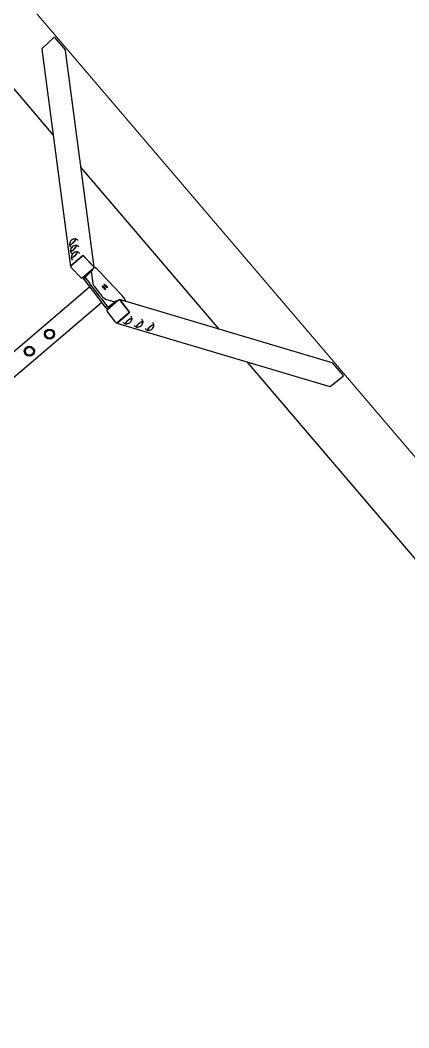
# Model space of a CAD drawing. Header units: millimetres. Extents: x 246416442 to 246896683, y 7418963194 to 7419503218.
# Drawn here: x 246852508 to 246853975, y 7419440760 to 7419444564 of the extents above; entities that cross this region are included whole.
import ezdxf
from ezdxf.lldxf.tags import DXFTag

# ---------------------------------------------------------------- set-up
doc = ezdxf.new("R2010")
doc.units = ezdxf.units.MM
doc.linetypes.add('DASHED2', pattern=[9.525, 6.35, -3.175])
doc.linetypes.add('HIDDEN', pattern=[9.525, 6.35, -3.175])
for name, color, linetype in [('L-EDGE-CONCRETE', 1, 'CONCRETE_EDGE_SHORT'), ('L-Hatch Boundary', 1, 'Continuous'), ('L-ST-SHADE-SAIL', 5, 'DASHED2'), ('L-X-E-PLAY', 9, 'Continuous'), ('L-X-E-PLAY (FallZone)', 252, 'HIDDEN')]:
    doc.layers.add(name, color=color, linetype=linetype)
doc.layers.add('L-SUB-SOIL DRAINAGE', color=170, linetype='SUBSOIL', lineweight=20)
doc.styles.get("Standard").update_dxf_attribs({"font": 'arial.ttf'})
doc.linetypes.add('CONCRETE_EDGE_SHORT', pattern='A,0.5,-0.2,["CE",Standard,S=0.1,R=0,X=-0.05,Y=-0.05],-0.2', length=0.9)
tags = doc.linetypes.add('SUBSOIL', pattern='A,12.7,-5.08,["SSD",Standard,S=2.54,R=0,X=-2.54,Y=-1.27],-6.35', length=24.13).pattern_tags.tags
tags[6] = DXFTag(74, 10)

# ---------------------------------------------------------------- blocks, each defined once
blk = doc.blocks.new('Bird Nest Swing - Moduplay')
at = {"layer": 'L-X-E-PLAY', "lineweight": 25}
for p, q in [((40.0828, 35.6613), (40.08, 35.7212)), ((40.083, 35.7243), (40.144, 35.7243)), ((40.8386, 35.2747), (40.1458, 35.7237)), ((41.6967, 35.7237), (40.994, 35.2683)), ((41.6985, 35.7243), (41.7596, 35.7243)), ((41.7625, 35.7212), (41.7598, 35.6613)), ((40.0843, 35.6588), (40.7784, 35.209)), ((41.0543, 35.2026), (41.7583, 35.6588)), ((40.7771, 35.2694), (40.7771, 35.2113)), ((40.837, 35.2752), (40.78, 35.2725)), ((40.7819, 35.2726), (40.8351, 35.2751)), ((40.7825, 35.2723), (40.8356, 35.2748)), ((40.8383, 35.274), (40.8378, 35.2744)), ((40.8399, 35.2723), (40.8399, 35.2724)), ((40.8404, 35.2701), (40.8404, 35.2159)), ((41.0527, 35.2661), (40.9957, 35.2688)), ((40.9976, 35.2687), (41.0507, 35.2662)), ((40.7771, 35.2133), (40.7771, 35.2675)), ((40.7776, 35.213), (40.7776, 35.2671)), ((40.8421, 35.2645), (40.8404, 35.2656)), ((40.8453, 35.2279), (40.8431, 35.2609)), ((40.8435, 35.2558), (40.8821, 35.2308)), ((40.9575, 35.2288), (40.9896, 35.2497)), ((40.99, 35.2548), (40.9877, 35.2218)), ((40.9922, 35.2592), (40.991, 35.2583)), ((40.9922, 35.2095), (40.9922, 35.2637)), ((40.9928, 35.266), (40.9928, 35.2658)), ((40.9949, 35.268), (40.9944, 35.2676)), ((40.9971, 35.2684), (41.0502, 35.2659)), ((41.055, 35.2607), (41.055, 35.2066)), ((41.0555, 35.2049), (41.0555, 35.263)), ((41.0555, 35.2611), (41.0555, 35.2069)), ((40.7792, 35.2093), (40.7797, 35.209)), ((40.78, 35.2085), (40.7807, 35.2085)), ((40.8356, 35.2107), (40.7825, 35.2083)), ((40.8453, 35.2279), (40.8404, 35.2277)), ((40.8404, 35.219), (40.8435, 35.217)), ((40.8472, 35.2242), (40.8417, 35.2184)), ((40.8506, 35.223), (40.8506, 35.2151)), ((40.8838, 32.7936), (40.8838, 35.2132)), ((40.9588, 35.2098), (40.9588, 32.7902)), ((40.9825, 35.2168), (40.9825, 35.2089)), ((40.9859, 35.2181), (40.9914, 35.2123)), ((40.9877, 35.2218), (40.9922, 35.2216)), ((40.9896, 35.2108), (40.9922, 35.2126)), ((41.0502, 35.2019), (40.9971, 35.2043)), ((41.052, 35.2021), (41.0527, 35.2021)), ((41.0529, 35.2026), (41.0534, 35.2029))]:
    blk.add_line(p, q, dxfattribs=at)
for centre, radius in [((40.9213, 34.9829), 0.019), ((40.9213, 34.9829), 0.0155), ((40.9213, 34.9829), 0.015), ((40.9213, 34.9829), 0.015), ((40.9213, 34.8829), 0.019), ((40.9213, 34.8829), 0.0155), ((40.9213, 34.8829), 0.015), ((40.9213, 34.8829), 0.015)]:
    blk.add_circle(centre, radius, dxfattribs=at)
for centre, radius, start, end in [((41.1394, 35.2837), 0.0244, 61.8641, 84.7689), ((40.7252, 35.2757), 0.0196, 134.2911, 231.0369), ((40.7158, 35.2868), 0.00554, 122.5149, 159.6904), ((40.7243, 35.27), 0.0244, 95.2302, 118.1382), ((40.746, 35.2623), 0.0196, 134.2911, 231.0369), ((40.7365, 35.2734), 0.00554, 122.5149, 159.6904), ((40.745, 35.2566), 0.0244, 95.2302, 118.1382), ((41.4596, 24.15), 11.1453, 92.42165, 93.11225), ((41.1032, 35.2602), 0.0244, 61.8641, 84.7689), ((41.1022, 35.266), 0.0196, 308.9631, 45.7089), ((41.1117, 35.277), 0.00555, 20.4118, 57.4308), ((41.1399, 35.2951), 0.0244, 269.9041, 292.8076), ((41.1469, 35.2775), 0.00553, 297.1414, 334.4207), ((41.1385, 35.2895), 0.0196, 308.9631, 45.7089), ((41.1479, 35.3005), 0.00555, 20.4118, 57.4308), ((40.7169, 35.2638), 0.00555, 205.7266, 242.7864), ((40.7238, 35.2814), 0.0244, 247.1835, 262.3233), ((40.7238, 35.2814), 0.0244, 262.3198, 270.0899), ((40.7376, 35.2504), 0.00555, 205.7266, 242.7864), ((40.7445, 35.2679), 0.0244, 247.1835, 262.3233), ((40.7445, 35.268), 0.0244, 262.3198, 270.0899), ((40.7667, 35.2489), 0.0196, 134.2911, 231.0369), ((40.7572, 35.26), 0.00554, 122.5149, 159.6904), ((40.7583, 35.237), 0.00555, 205.7266, 242.7864), ((40.7657, 35.2431), 0.0244, 95.2302, 118.1382), ((40.7652, 35.2545), 0.0244, 247.1835, 262.3233), ((40.8942, 35.2583), 0.0301, 246.2633, 271.4427), ((40.9191, 35.2561), 0.00623, 101.7221, 132.6905), ((40.9191, 35.247), 0.00623, 101.7221, 132.6905), ((40.9235, 35.2561), 0.00623, 47.3035, 78.3336), ((40.9235, 35.247), 0.00623, 47.3035, 78.3336), ((41.0669, 35.2367), 0.0244, 61.8641, 84.7689), ((41.066, 35.2425), 0.0196, 308.9631, 45.7089), ((41.0755, 35.2536), 0.00555, 20.4118, 57.4308), ((41.1037, 35.2716), 0.0244, 269.9041, 292.8076), ((41.1106, 35.2541), 0.00553, 297.1414, 334.4207), ((40.7652, 35.2546), 0.0244, 262.3198, 270.0899), ((40.851, 35.228), 0.0134, 217.8925, 226.1196), ((40.8512, 35.2285), 0.00589, 185.9698, 226.8579), ((41.132, 39.6352), 4.4133, 266.9216, 267.4423), ((40.9407, 35.2761), 0.0501, 263.538, 289.5595), ((40.9819, 35.2224), 0.00589, 313.1421, 354.0302), ((40.9821, 35.2219), 0.0134, 313.8804, 319.3303), ((41.0675, 35.2481), 0.0244, 269.9041, 292.8076), ((41.0744, 35.2306), 0.00553, 297.1414, 334.4207)]:
    blk.add_arc(centre, radius, start, end, dxfattribs=at)
for centre, major_axis, ratio, start_param, end_param in [((40.0831, 35.7212), (0.00265, -0.00172), 0.951251, 2.168844, 3.739641), ((40.1442, 35.7212), (-0.00265, 0.00172), 0.951251, 4.712389, 5.310437), ((41.6984, 35.7212), (0.00265, 0.00172), 0.951251, 0.972748, 1.570796), ((41.7594, 35.7212), (-0.00265, -0.00172), 0.951251, 2.543545, 4.114341), ((40.0859, 35.6613), (-0.00265, 0.00172), 0.951251, 0.598048, 1.570796), ((41.7567, 35.6613), (0.00265, 0.00172), 0.951251, 4.712389, 5.685137), ((40.7131, 35.2752), (-0.0007, 0.0155), 0.254887, 0, 0.487443), ((40.7131, 35.2752), (0.0007, -0.015), 0.254887, 0, 3.364348), ((40.7131, 35.2752), (-0.0007, 0.015), 0.254887, 0, 0.222756), ((40.7131, 35.2752), (-0.0007, 0.0155), 0.254887, 2.65415, 6.283185), ((40.7131, 35.2752), (-0.0007, 0.015), 0.254887, 2.918837, 6.283185), ((40.7338, 35.2617), (-0.0007, 0.0155), 0.254887, 0, 0.487443), ((40.7338, 35.2617), (0.0007, -0.015), 0.254887, 0, 3.364348), ((40.7338, 35.2617), (-0.0007, 0.015), 0.254887, 0, 0.222756), ((40.7338, 35.2617), (-0.0007, 0.0155), 0.254887, 2.65415, 6.283185), ((40.7338, 35.2617), (-0.0007, 0.015), 0.254887, 2.918837, 6.283185), ((40.7819, 35.2677), (-0.00272, -0.0042), 0.951251, 3.739641, 5.310437), ((40.78, 35.2696), (0.00163, 0.00252), 0.951251, 0.598048, 2.168844), ((40.7825, 35.2674), (-0.00272, -0.0042), 0.951251, 3.739641, 5.310437), ((40.8351, 35.2702), (-0.00272, -0.0042), 0.951251, 3.141593, 3.739641), ((40.8356, 35.2698), (-0.00272, -0.0042), 0.951251, 2.168844, 3.739641), ((40.837, 35.2722), (-0.00163, -0.00252), 0.951251, 2.168844, 3.739641), ((40.9957, 35.2658), (0.00163, -0.00252), 0.951251, 2.543545, 4.114341), ((40.9976, 35.2638), (0.00272, -0.0042), 0.951251, 2.543545, 3.141593), ((41.1144, 35.2654), (-0.0007, -0.0155), 0.254887, 2.65415, 6.283185), ((41.1144, 35.2654), (-0.0007, -0.015), 0.254887, 2.918837, 6.283185), ((41.1144, 35.2654), (0.0007, 0.015), 0.254887, 0, 3.364348), ((41.1144, 35.2654), (0.0007, 0.015), 0.254887, 6.06043, 6.283185), ((41.1506, 35.2889), (-0.0007, -0.0155), 0.254887, 2.65415, 6.283185), ((41.1506, 35.2889), (-0.0007, -0.015), 0.254887, 2.918837, 6.283185), ((41.1506, 35.2889), (0.0007, 0.015), 0.254887, 0, 3.364348), ((41.1506, 35.2889), (-0.0007, -0.0155), 0.254887, 0, 0.487443), ((41.1506, 35.2889), (-0.0007, -0.015), 0.254887, 0, 0.222756), ((41.1506, 35.2889), (0.0007, 0.015), 0.254887, 6.06043, 6.283185), ((40.7131, 35.2752), (0.0007, -0.015), 0.254887, 6.06043, 6.283185), ((40.7338, 35.2617), (0.0007, -0.015), 0.254887, 6.06043, 6.283185), ((40.7545, 35.2483), (-0.0007, 0.0155), 0.254887, 0, 0.487443), ((40.7545, 35.2483), (0.0007, -0.015), 0.254887, 0, 3.364348), ((40.7545, 35.2483), (-0.0007, 0.015), 0.254887, 0, 0.222756), ((40.7545, 35.2483), (-0.0007, 0.0155), 0.254887, 2.65415, 6.283185), ((40.7545, 35.2483), (-0.0007, 0.015), 0.254887, 2.918837, 6.283185), ((40.7545, 35.2483), (0.0007, -0.015), 0.254887, 6.06043, 6.283185), ((40.8421, 35.2605), (-0.00019, 0.004), 0.254887, 4.793629, 6.102626), ((40.991, 35.2544), (0.00019, 0.004), 0.254887, 0.180559, 1.489556), ((40.9971, 35.2634), (0.00272, -0.0042), 0.951251, 2.543545, 4.114341), ((41.0502, 35.261), (-0.00272, 0.0042), 0.951251, 4.114341, 5.685137), ((41.0507, 35.2613), (-0.00272, 0.0042), 0.951251, 4.114341, 5.685137), ((41.0527, 35.2632), (0.00163, -0.00252), 0.951251, 0.972748, 2.543545), ((41.0781, 35.2419), (-0.0007, -0.0155), 0.254887, 2.65415, 6.283185), ((41.0781, 35.2419), (-0.0007, -0.015), 0.254887, 2.918837, 6.283185), ((41.0781, 35.2419), (0.0007, 0.015), 0.254887, 0, 3.364348), ((41.0781, 35.2419), (0.0007, 0.015), 0.254887, 6.06043, 6.283185), ((41.1144, 35.2654), (-0.0007, -0.0155), 0.254887, 0, 0.487443), ((41.1144, 35.2654), (-0.0007, -0.015), 0.254887, 0, 0.222756), ((40.7819, 35.2135), (0.00272, 0.0042), 0.951251, 2.168844, 3.141593), ((40.78, 35.2115), (0.00163, 0.00252), 0.951251, 2.168844, 3.739641), ((40.7825, 35.2132), (0.00272, 0.0042), 0.951251, 2.168844, 3.739641), ((40.8356, 35.2157), (0.00272, 0.0042), 0.951251, 3.739641, 5.310437), ((40.837, 35.2141), (-0.00163, -0.00252), 0.951251, 0.772243, 1.884529), ((40.8506, 35.2279), (0.0071, 0.0109), 0.951251, 2.954243, 3.739641), ((40.8506, 35.2279), (0.00272, 0.0042), 0.951251, 2.954243, 3.739641), ((41.1488, 35.3704), (-0.9, 0), 0.173648, 1.233058, 1.384936), ((41.1488, 35.3625), (-0.9, 0), 0.173648, 1.233058, 1.384936), ((40.9825, 35.2217), (-0.00272, 0.0042), 0.951251, 2.543545, 3.328943), ((40.9825, 35.2217), (-0.0071, 0.0109), 0.951251, 2.543545, 3.328943), ((40.9971, 35.2093), (0.00272, -0.0042), 0.951251, 4.114341, 5.685137), ((40.9957, 35.2077), (-0.00163, 0.00252), 0.951251, 1.257063, 2.36935), ((41.0502, 35.2068), (-0.00272, 0.0042), 0.951251, 2.543545, 4.114341), ((41.0527, 35.2051), (-0.00163, 0.00252), 0.951251, 2.543545, 4.114341), ((41.0507, 35.2071), (-0.00272, 0.0042), 0.951251, 3.141593, 4.114341), ((41.0781, 35.2419), (-0.0007, -0.0155), 0.254887, 0, 0.487443), ((41.0781, 35.2419), (-0.0007, -0.015), 0.254887, 0, 0.222756)]:
    blk.add_ellipse(centre, major_axis=major_axis, ratio=ratio, start_param=start_param, end_param=end_param, dxfattribs=at)
for centre, major_axis in [((40.9213, 35.2617), (0.009, 0)), ((40.9213, 35.2527), (0.009, 0)), ((40.9213, 35.2617), (-0.00425, 0)), ((40.9213, 35.2527), (0.00425, 0))]:
    blk.add_ellipse(centre, major_axis=major_axis, ratio=0.173648, dxfattribs=at)
for points, knots in [([(40.8544, 35.2789), (40.8544, 35.2789), (40.8542, 35.2789), (40.8539, 35.2788), (40.8535, 35.2788), (40.8531, 35.2788), (40.8527, 35.2788), (40.8523, 35.2787), (40.852, 35.2787), (40.8516, 35.2787), (40.8512, 35.2786), (40.8509, 35.2786), (40.8505, 35.2786), (40.8502, 35.2785), (40.8498, 35.2785), (40.8495, 35.2784), (40.8491, 35.2784), (40.8488, 35.2784), (40.8485, 35.2783), (40.8481, 35.2783), (40.8478, 35.2782), (40.8475, 35.2782), (40.8472, 35.2781), (40.8469, 35.2781), (40.8466, 35.278), (40.8463, 35.2779), (40.846, 35.2779), (40.8457, 35.2778), (40.8454, 35.2778), (40.8451, 35.2777), (40.8449, 35.2776), (40.8446, 35.2776), (40.8443, 35.2775), (40.8441, 35.2774), (40.8438, 35.2773), (40.8435, 35.2772), (40.8433, 35.2771), (40.843, 35.277), (40.8427, 35.2769), (40.8425, 35.2768), (40.8423, 35.2767), (40.842, 35.2766), (40.8418, 35.2765), (40.8417, 35.2764), (40.8415, 35.2763), (40.8413, 35.2761), (40.8412, 35.276), (40.8411, 35.2759), (40.8409, 35.2758), (40.8408, 35.2757), (40.8407, 35.2756), (40.8406, 35.2754), (40.8405, 35.2753), (40.8404, 35.2751), (40.8403, 35.275), (40.8402, 35.2748), (40.8401, 35.2747), (40.84, 35.2745), (40.8399, 35.2743), (40.8399, 35.2742), (40.8398, 35.274), (40.8398, 35.2738), (40.8397, 35.2737), (40.8397, 35.2735), (40.8397, 35.2734), (40.8397, 35.2734)], [0, 0, 0, 0, 0.0090571, 0.0263102, 0.0435735, 0.0608508, 0.0781434, 0.0954529, 0.1127809, 0.1301291, 0.1474995, 0.1648942, 0.1823155, 0.1997659, 0.2172484, 0.2347659, 0.252322, 0.2699205, 0.2875659, 0.3052631, 0.3230176, 0.3408358, 0.3587248, 0.3766929, 0.3947497, 0.4129061, 0.4311749, 0.4495711, 0.4681124, 0.4868193, 0.5057166, 0.5248335, 0.5442046, 0.563871, 0.5838803, 0.6042859, 0.6251415, 0.6464882, 0.6683203, 0.6905189, 0.7126397, 0.7314295, 0.7489424, 0.765231, 0.7804284, 0.7946837, 0.8081364, 0.8209093, 0.8331076, 0.8448204, 0.8561234, 0.8683077, 0.8801056, 0.8915599, 0.9027292, 0.9136618, 0.9243967, 0.9349655, 0.945394, 0.955703, 0.9659099, 0.9760291, 0.9860731, 0.9960533, 1, 1, 1, 1]), ([(41.0127, 35.2804), (41.0127, 35.2804), (41.0126, 35.2805), (41.0126, 35.2806), (41.0125, 35.2808), (41.0125, 35.2809), (41.0124, 35.2811), (41.0123, 35.2812), (41.0122, 35.2814), (41.0122, 35.2815), (41.0121, 35.2816), (41.012, 35.2818), (41.0119, 35.2819), (41.0117, 35.282), (41.0116, 35.2822), (41.0115, 35.2823), (41.0114, 35.2824), (41.0112, 35.2825), (41.0111, 35.2826), (41.0109, 35.2827), (41.0108, 35.2828), (41.0106, 35.2829), (41.0104, 35.283), (41.0102, 35.2832), (41.0099, 35.2833), (41.0097, 35.2834), (41.0094, 35.2835), (41.0092, 35.2836), (41.0089, 35.2837), (41.0086, 35.2838), (41.0084, 35.2838), (41.0081, 35.2839), (41.0078, 35.284), (41.0075, 35.2841), (41.0072, 35.2841), (41.007, 35.2842), (41.0067, 35.2843), (41.0064, 35.2843), (41.0061, 35.2844), (41.0058, 35.2845), (41.0055, 35.2845), (41.0052, 35.2846), (41.0048, 35.2846), (41.0045, 35.2847), (41.0042, 35.2847), (41.0039, 35.2848), (41.0035, 35.2848), (41.0032, 35.2849), (41.0028, 35.2849), (41.0025, 35.2849), (41.0022, 35.285), (41.0018, 35.285), (41.0014, 35.2851), (41.0011, 35.2851), (41.0007, 35.2851), (41.0003, 35.2852), (41, 35.2852), (40.9996, 35.2852), (40.9992, 35.2852), (40.9988, 35.2853), (40.9984, 35.2853), (40.9981, 35.2853), (40.9977, 35.2853), (40.9973, 35.2853), (40.9969, 35.2854), (40.9965, 35.2854), (40.9961, 35.2854), (40.9957, 35.2854), (40.9953, 35.2854), (40.9949, 35.2854), (40.9945, 35.2854), (40.9941, 35.2854), (40.9937, 35.2854), (40.9933, 35.2854), (40.9929, 35.2854), (40.9925, 35.2854), (40.9921, 35.2854), (40.9917, 35.2854), (40.9913, 35.2854), (40.9909, 35.2854), (40.9905, 35.2854), (40.9901, 35.2854), (40.9897, 35.2854), (40.9893, 35.2854), (40.9889, 35.2854), (40.9887, 35.2854), (40.9886, 35.2854)], [0, 0, 0, 0, 0.000754, 0.007919, 0.015111, 0.022339, 0.029615, 0.036953, 0.044369, 0.05188, 0.059509, 0.067279, 0.07522, 0.083364, 0.091751, 0.100428, 0.109445, 0.118868, 0.128767, 0.139227, 0.150346, 0.162229, 0.174981, 0.18868, 0.203321, 0.218755, 0.234664, 0.250629, 0.266348, 0.281727, 0.296761, 0.31148, 0.325923, 0.340128, 0.35413, 0.367958, 0.381636, 0.395184, 0.408619, 0.421956, 0.435206, 0.448379, 0.461485, 0.474531, 0.487523, 0.500467, 0.513367, 0.526229, 0.539056, 0.551851, 0.564618, 0.577358, 0.590075, 0.60277, 0.615445, 0.628103, 0.640744, 0.65337, 0.665982, 0.678583, 0.691172, 0.703751, 0.71632, 0.728882, 0.741435, 0.753982, 0.766523, 0.779059, 0.791591, 0.804118, 0.816642, 0.829163, 0.841683, 0.8542, 0.866717, 0.879234, 0.89175, 0.904267, 0.916785, 0.929305, 0.941827, 0.954351, 0.966879, 0.979411, 0.991948, 1, 1, 1, 1])]:
    blk.add_open_spline(points, degree=3, knots=knots, dxfattribs=at)
at = {"layer": 'L-X-E-PLAY (FallZone)', "color": 252, "lineweight": 5}
blk.add_line((36.9213, 35.7317), (44.9213, 35.7317), dxfattribs=at)
at = {"layer": 'L-X-E-PLAY (FallZone)', "color": 252, "lineweight": 25}
for p, q in [((40.3576, 35.4817), (36.9213, 35.4817)), ((41.3232, 35.4817), (40.5193, 35.4817)), ((44.9213, 35.4817), (41.485, 35.4817))]:
    blk.add_line(p, q, dxfattribs=at)

msp = doc.modelspace()

# ---------------------------------------------------------------- linework, layer by layer
at = {"layer": 'L-EDGE-CONCRETE', "ltscale": 25, "flags": 128}
msp.add_lwpolyline([(246848611.4, 7419437764.3, 200, 200, -0.123633), (246848419.4, 7419434283.2, 200, 200, 0.388271), (246853799.3, 7419438442.8, 200, 200, -0.519902), (246847741.3, 7419445155.5, 200, 200, -0.236833), (246843497.8, 7419445010, 200, 200, -0.098065), (246843427.2, 7419442466.4, 200, 200, -0.135373), (246846549.7, 7419441107.2, 200, 200, -0.155485), (246848594, 7419437775.9, 0, 0, 0)], format="xyseb", dxfattribs=at)
at = {"layer": 'L-Hatch Boundary', "ltscale": 0.1}
for centre, radius, start, end in [((246853113, 7419444147.8), 5302.7, 358.688, 124.3182), ((246853119.2, 7419443907.2), 5506.5, 166.7974, 308.2764)]:
    msp.add_arc(centre, radius, start, end, dxfattribs=at)
at = {"layer": 'L-ST-SHADE-SAIL', "ltscale": 0.5, "const_width": 100, "flags": 128}
msp.add_lwpolyline([(246859558.4, 7419444257.7, -0.009804), (246850603.8, 7419449269.6, -0.241023), (246847202.1, 7419444392.7, -0.235128), (246853154.9, 7419437677.9, -0.27209), (246859558.4, 7419444257.7, 24.185164)], format="xyb", dxfattribs=at)
at = {"layer": 'L-SUB-SOIL DRAINAGE', "ltscale": 0.75, "flags": 128}
msp.add_lwpolyline([(246836375.8, 7419368838, 0.049859), (246836452.7, 7419367265, 1.020543), (246838457.4, 7419363126.5, 0.507423), (246850958.7, 7419364620.6, 0.34783), (246860630.1, 7419364185, 0.95316), (246871514.2, 7419375336.2, 0.546089), (246865357.3, 7419391537), (246864331.6, 7419392202.5, 0.150991), (246858079.6, 7419390951.1, -0.535883), (246847993.3, 7419386178.8, -0.984857), (246841094.3, 7419392263.5, 0.048323), (246837369.4, 7419394790.3, -0.782041), (246859516.8, 7419399812.1, 0.326657), (246863339.2, 7419409468.3, 2.547694), (246851636.6, 7419416690.1, 0.258508), (246846203.9, 7419412601.5), (246842481.4, 7419417148.5), (246849924.6, 7419423239.5, 0.226894), (246850840.6, 7419425193.4), (246863936.9, 7419436077.3, 0.937903), (246860987.8, 7419443087, 0.16139), (246859063.4, 7419444536.1, 0.543513), (246850931.8, 7419449690.9, 0.965246), (246840526, 7419449656.9, 0.686425), (246830418.6, 7419442236.6), (246830214.5, 7419441333.6, 0.069561), (246826929.1, 7419442860.9), (246826948.5, 7419447931.5)], format="xyb", dxfattribs=at)
msp.add_lwpolyline([(246847130, 7419444362.6, 0.448469), (246853357.2, 7419437905.4, -0.324879), (246848823.3, 7419434569.5, 0.430259), (246843979.5, 7419442670.9, 0.058905), (246844081.6, 7419444281.4)], format="xyb", close=True, dxfattribs=at)

# ---------------------------------------------------------------- block references
at = {"layer": 'L-X-E-PLAY', "xscale": 999.9999999999994, "yscale": 999.9999999999994, "zscale": 999.9999999999994, "rotation": 310.4639740679995}
msp.add_blockref('Bird Nest Swing - Moduplay', (246799447, 7419451810), dxfattribs=at)

doc.saveas('drawing.dxf')
